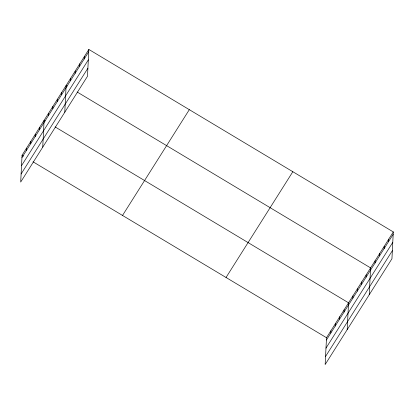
<?xml version="1.0" encoding="UTF-8"?>
<svg xmlns="http://www.w3.org/2000/svg" width="414" height="414" viewBox="0 0 414 414"><rect width="100%" height="100%" fill="white"/><g stroke="black" fill="none" stroke-linecap="round" stroke-linejoin="round"><path stroke-width="0.62" d="M88.85 49.447L22.061 155.219L20.7 182.062L87.489 76.29L88.85 49.447L393.3 231.938L391.939 258.781L325.15 364.553L326.511 337.71L393.3 231.938M26.351 150.582L26.47 148.238M30.755 143.601L30.874 141.257M35.164 136.62L35.283 134.276M39.573 129.639L39.692 127.295M42.74 147.156L44.101 120.314L45.147 120.945M48.391 115.677L48.51 113.332M52.801 108.696L52.92 106.351M57.204 101.715L57.323 99.37M61.614 94.734L61.733 92.394M64.781 112.251L66.142 85.413L67.187 86.04M70.566 80.559L70.685 78.22M75.105 73.366L75.224 71.027M79.648 66.178L79.767 63.834M84.192 58.985L84.311 56.64M330.796 333.073L330.915 330.729M335.205 326.092L335.324 323.748M339.615 319.111L339.734 316.767M344.024 312.13L344.143 309.786M347.191 329.647L348.552 302.805L55.088 126.901M352.842 298.168L352.961 295.824M357.246 291.187L357.365 288.843M361.655 284.206L361.774 281.862M366.064 277.225L366.183 274.88M369.231 294.742L370.592 267.899L77.128 91.996M375.017 263.05L375.131 260.706M379.555 255.857L379.674 253.518M384.099 248.664L384.218 246.325M388.637 241.471L388.756 239.132M21.942 157.563L88.731 51.791M21.533 165.647L88.322 59.875M21.109 173.978L87.903 68.207M122.528 215.44L189.317 109.669M226.039 277.489L292.833 171.717M326.392 340.049L393.181 234.283M325.978 348.138L392.772 242.366M325.559 356.464L392.348 250.698M22.061 155.219L23.629 156.161M33.048 161.807L326.511 337.71"/></g></svg>
